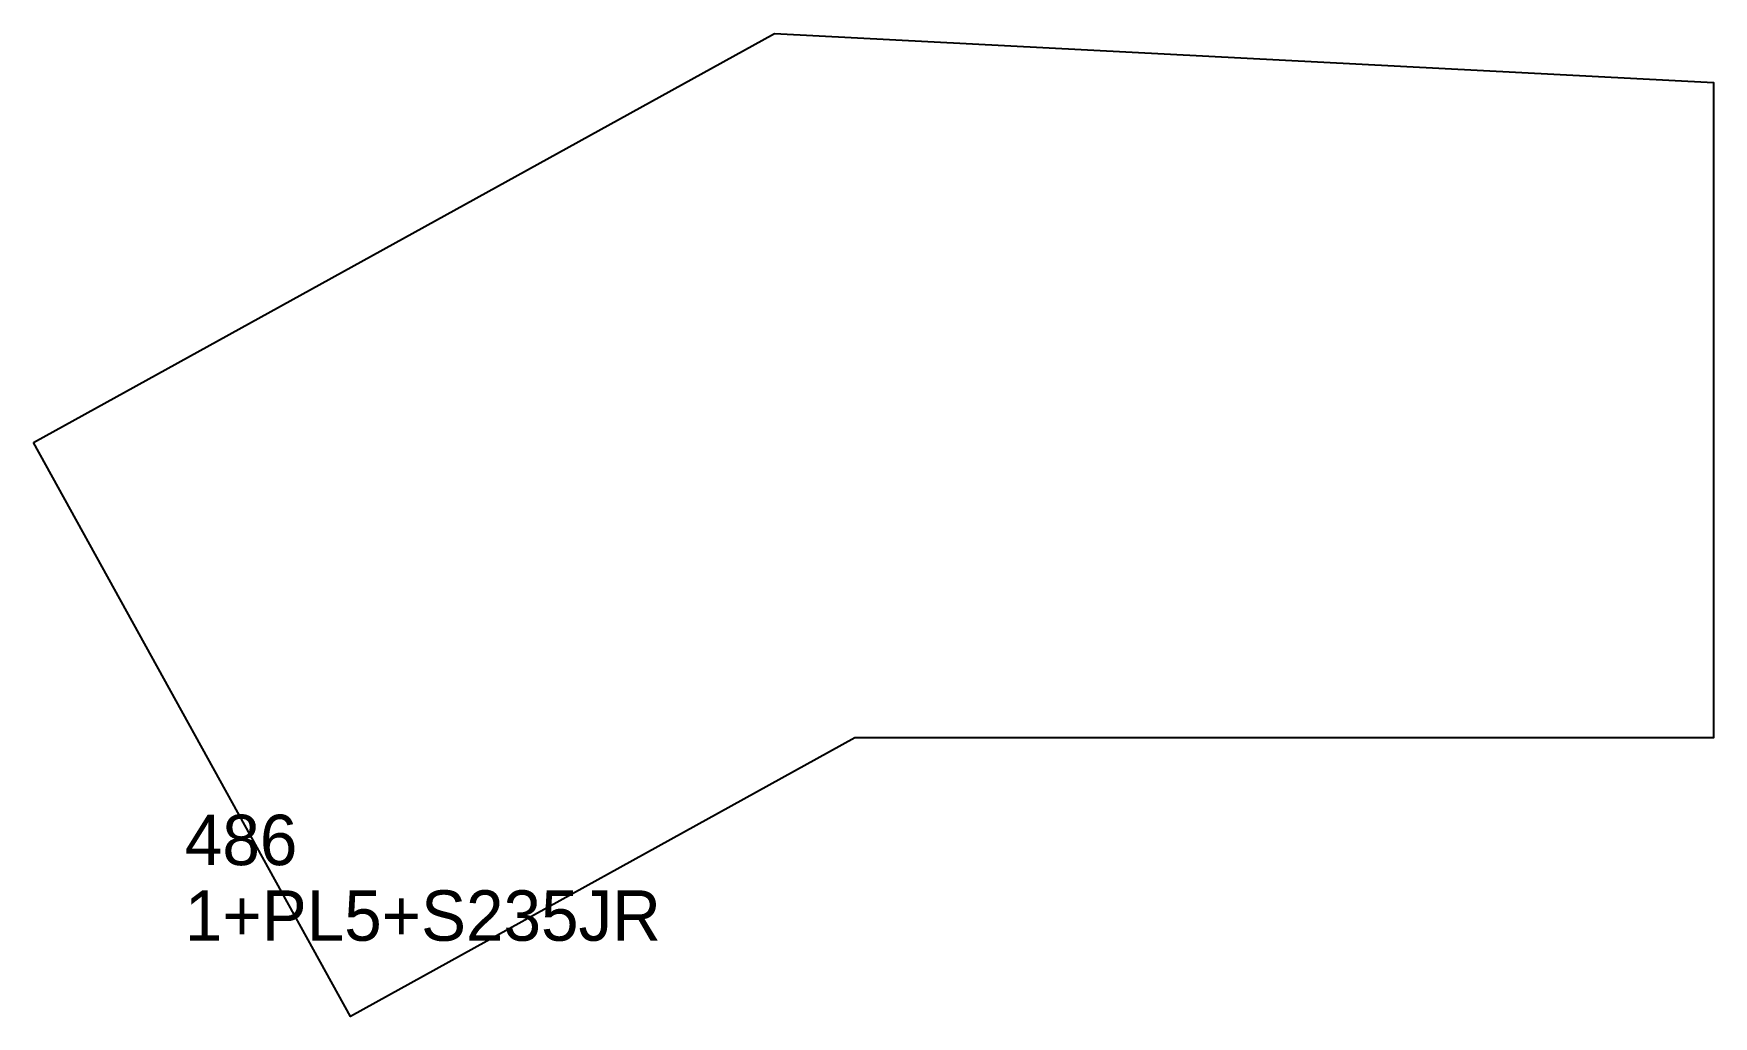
# Model space of a CAD drawing. Extents: x 0 to 333, y 0 to 195.
import ezdxf

# ---------------------------------------------------------------- set-up
doc = ezdxf.new("R2010")
doc.units = 0
for name, color, linetype in [('CUT', 7, 'CONTINUOUS'), ('SCRIBE', 3, 'CONTINUOUS'), ('TEXT', 7, 'CONTINUOUS')]:
    doc.layers.add(name, color=color, linetype=linetype)

msp = doc.modelspace()

# ---------------------------------------------------------------- linework, layer by layer
at = {"layer": 'CUT', "color": 7, "linetype": 'CONTINUOUS'}
msp.add_lwpolyline([(0, 113.81), (146.95, 194.93), (333.16, 185.25), (333.16, 55.25), (162.91, 55.25), (62.82, 0)], close=True, dxfattribs=at)

# ---------------------------------------------------------------- texts
at = {"layer": 'SCRIBE', "color": 3}
msp.add_text('486', height=10, dxfattribs=at).set_placement((30, 30))
at = {"layer": 'TEXT', "color": 7}
msp.add_text('1+PL5+S235JR', height=10, dxfattribs=at).set_placement((30, 15))

doc.saveas('drawing.dxf')
